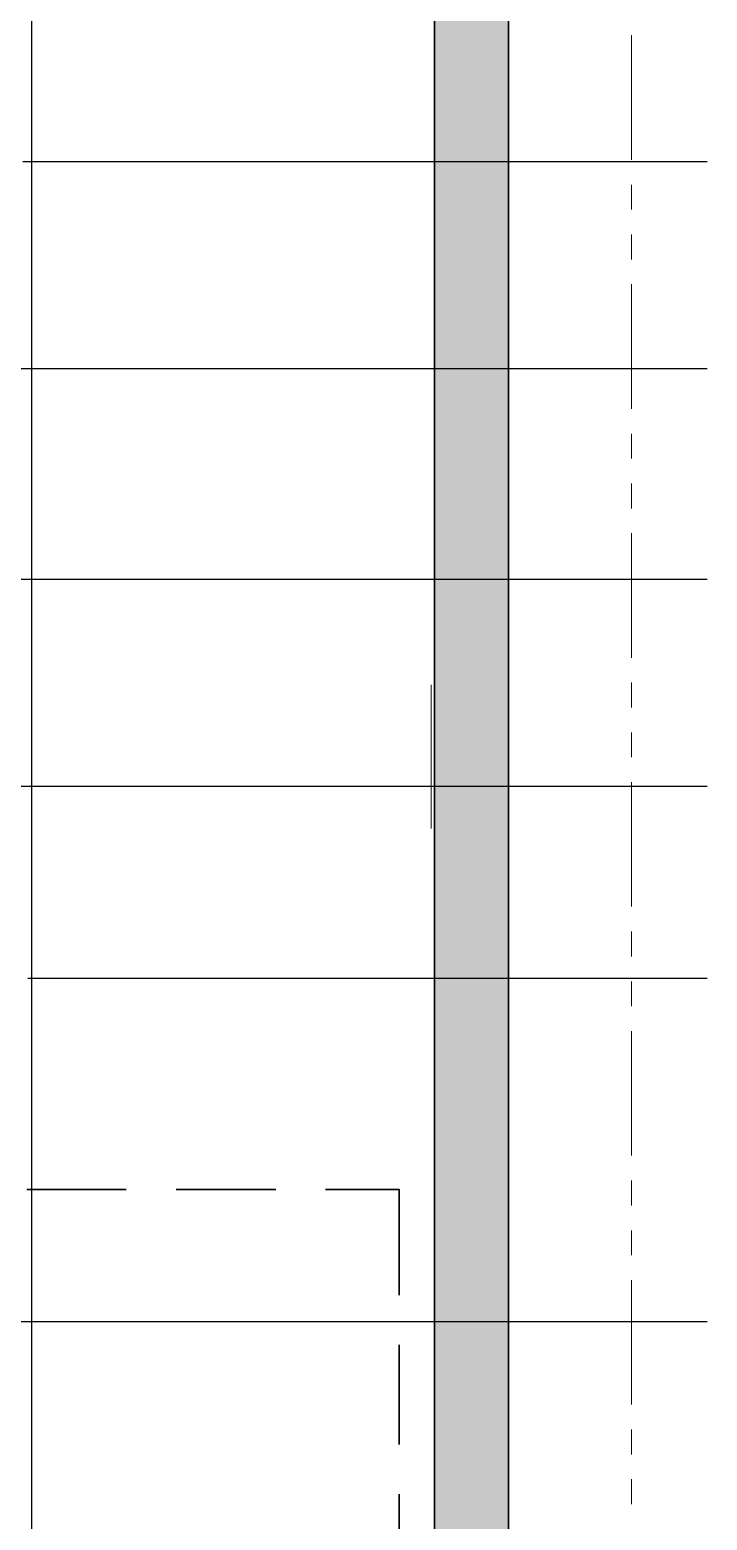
# Model space of a CAD drawing. Header units: millimetres. Extents: x -695119 to 412940, y -249585 to 622758.
# Drawn here: x 19.189 to 20.209, y 9.306 to 11.551 of the extents above; entities that cross this region are included whole.
import ezdxf

# ---------------------------------------------------------------- set-up
doc = ezdxf.new("R2010")
doc.units = ezdxf.units.MM
for name, color, linetype in [('PDF _(АР) Текст', 7, 'Continuous'), ('PDF __19D-Телекоммуникационные шкафы', 7, 'Continuous'), ('PDF _UTP', 1, 'Continuous')]:
    doc.layers.add(name, color=color, linetype=linetype)
doc.layers.add('PDF _0', color=7, linetype='Continuous', lineweight=9)

msp = doc.modelspace()

# ---------------------------------------------------------------- linework, layer by layer
at = {"layer": 'PDF _(АР) Текст', "lineweight": 15}
for points in [[(19.9099, 6.4805), (19.9099, 11.7701), (14.8537, 11.7701), (14.8537, 6.4805)], [(19.7983, 6.4805), (19.7983, 11.6093), (14.9762, 11.6093), (14.9762, 6.4805)], [(19.7933, 10.5642), (19.7933, 10.3475)]]:
    msp.add_lwpolyline(points, dxfattribs=at)
at = {"layer": 'PDF _(АР) Текст', "lineweight": 25}
for points in [[(19.1915, 6.4805), (19.1915, 11.6093)], [(19.1782, 11.3526), (20.2091, 11.3526)], [(19.1732, 11.0409), (20.2091, 11.0409)], [(19.1749, 10.7234), (20.2091, 10.7234)], [(19.1732, 10.4117), (20.2091, 10.4117)], [(19.1857, 10.1225), (20.2091, 10.1225)], [(19.0915, 9.6049), (20.2091, 9.6049)]]:
    msp.add_lwpolyline(points, dxfattribs=at)
at = {"layer": 'PDF _0', "color": 252, "lineweight": 30, "true_color": 0x989898}
msp.add_lwpolyline([(19.7983, 11.6093), (19.9099, 11.6093), (19.9099, 6.4805), (19.7983, 6.4805)], close=True, dxfattribs=at)
at = {"layer": 'PDF _0', "color": 9, "lineweight": 15, "true_color": 0xc6c7ca, "transparency": 33554559}
for points in [[(19.9099, 11.6093), (19.7983, 11.6093), (19.9099, 11.3526)], [(19.7983, 11.6093), (19.9099, 11.3526), (19.7983, 11.3526)], [(19.9099, 11.3526), (19.7983, 11.3526), (19.9099, 11.0409)], [(19.7983, 11.3526), (19.9099, 11.0409), (19.7983, 11.0409)], [(19.9099, 11.0409), (19.7983, 11.0409), (19.9099, 10.7234)], [(19.7983, 11.0409), (19.9099, 10.7234), (19.7983, 10.7234)], [(19.9099, 10.7234), (19.7983, 10.7234), (19.9099, 10.4117)], [(19.7983, 10.7234), (19.9099, 10.4117), (19.7983, 10.4117)], [(19.9099, 10.4117), (19.7983, 10.4117), (19.9099, 10.0925)], [(19.7983, 10.4117), (19.9099, 10.0925), (19.7983, 10.0925)], [(19.9099, 10.0925), (19.7983, 10.0925), (19.9099, 9.4933)], [(19.7983, 10.0925), (19.9099, 9.4933), (19.7983, 9.4933)], [(19.9099, 9.4933), (19.7983, 9.4933), (19.9099, 8.2323)], [(19.7983, 9.4933), (19.9099, 8.2323), (19.7983, 8.2323)]]:
    msp.add_solid(points, dxfattribs=at)
at = {"layer": 'PDF __19D-Телекоммуникационные шкафы', "lineweight": 0}
for points in [[(20.0949, 11.5426), (20.0949, 11.3551)], [(20.0949, 11.3176), (20.0949, 11.2801)], [(20.0949, 11.2426), (20.0949, 11.2051)], [(20.0949, 11.1676), (20.0949, 10.98)], [(20.0949, 10.9425), (20.0949, 10.905)], [(20.0949, 10.8675), (20.0949, 10.83)], [(20.0949, 10.7925), (20.0949, 10.605)], [(20.0949, 10.5675), (20.0949, 10.53)], [(20.0949, 10.4925), (20.0949, 10.455)], [(20.0949, 10.4175), (20.0949, 10.23)], [(20.0949, 10.1925), (20.0949, 10.155)], [(20.0949, 10.1175), (20.0949, 10.08)], [(20.0949, 10.0425), (20.0949, 9.855)], [(20.0949, 9.8175), (20.0949, 9.7799)], [(20.0949, 9.7424), (20.0949, 9.7049)], [(20.0949, 9.6674), (20.0949, 9.4799)], [(20.0949, 9.4424), (20.0949, 9.4049)], [(20.0949, 9.3674), (20.0949, 9.3299)]]:
    msp.add_lwpolyline(points, dxfattribs=at)
at = {"layer": 'PDF _UTP', "color": 30, "lineweight": 30, "true_color": 0xf26621}
for points in [[(19.184, 9.8041), (19.334, 9.8041)], [(19.4091, 9.8041), (19.5591, 9.8041)], [(19.6341, 9.8041), (19.7449, 9.8041), (19.7449, 9.6449)], [(19.7449, 9.5699), (19.7449, 9.4199)], [(19.7449, 9.3449), (19.7449, 9.1949)]]:
    msp.add_lwpolyline(points, dxfattribs=at)

doc.saveas('drawing.dxf')
